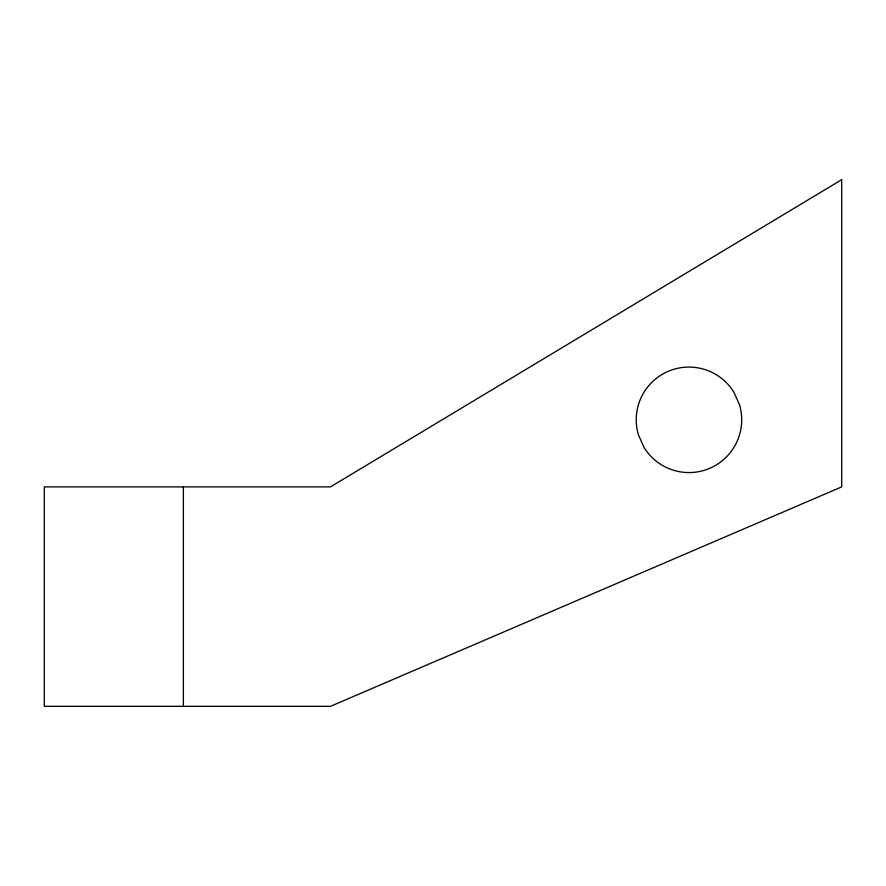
<?xml version="1.0" encoding="UTF-8"?>
<svg xmlns="http://www.w3.org/2000/svg" width="886" height="886" viewBox="0 0 886 886"><rect width="100%" height="100%" fill="white"/><g stroke="black" fill="none" stroke-linecap="round" stroke-linejoin="round"><path stroke-width="1.33" d="M183.369 486.89L183.369 706.33M841.7 179.67L330.478 486.89L44.3 486.89L44.3 706.33L330.478 706.33L841.7 486.89L841.7 179.67M739.511 404.813L733.907 392.243A52.728 52.728 0 0 0 638.418 434.838L644.022 447.408A52.728 52.728 0 0 0 739.511 404.813"/></g></svg>
